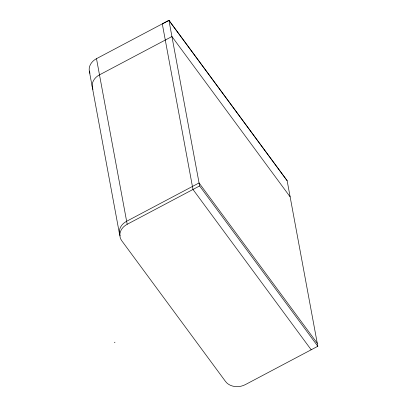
<?xml version="1.0" encoding="UTF-8"?>
<svg xmlns="http://www.w3.org/2000/svg" width="407" height="407" viewBox="0 0 407 407"><rect width="100%" height="100%" fill="white"/><g stroke="black" fill="none" stroke-linecap="round" stroke-linejoin="round"><path stroke-width="0.61" d="M96.495 58.669L168.925 20.35L287.133 180.662L317.826 346.271L245.396 384.59A14.647 11.762 -10.5 0 1 225.524 381.471L121.774 240.766A14.647 11.762 -10.5 0 1 127.188 224.277L96.495 58.669A14.647 11.762 -10.5 0 0 89.978 73.265M127.188 224.277L199.618 185.958L168.925 20.35M114.362 342.531L114.993 342.195M287.139 180.708L168.936 20.396L162.296 23.906L192.984 189.469L311.187 349.781M290.13 196.851L171.927 36.538L99.496 74.857A14.647 11.762 -10.5 0 0 92.979 89.448M317.267 343.269L199.064 182.952L126.633 221.271A14.647 11.762 -10.5 0 0 120.116 235.867M199.618 185.958L317.826 346.271M89.311 71.083L119.444 233.684"/></g></svg>
